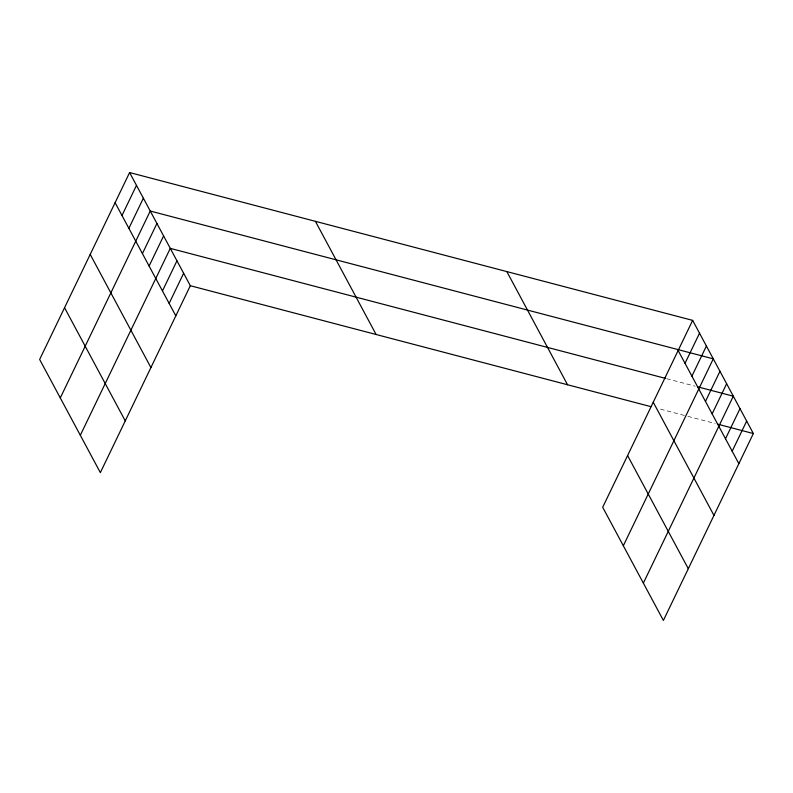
<?xml version="1.0" encoding="UTF-8"?>
<svg xmlns="http://www.w3.org/2000/svg" width="793" height="793" viewBox="0 0 793 793"><rect width="100%" height="100%" fill="white"/><g stroke="black" fill="none" stroke-linecap="round" stroke-linejoin="round"><path stroke-width="0.59" stroke-dasharray="3.96 2.97" d="M666.616 378.687L695.203 386.191M660.45 409.148L686.649 416.028M687.838 416.345L715.236 423.531"/><path stroke-width="1.19" d="M129.606 172.547L39.65 359.457L100.354 472.628L190.31 285.718L129.606 172.547L692.646 320.372L753.35 433.543L663.394 620.453L602.69 507.282L692.646 320.372M121.993 215.498L136.485 185.374M128.872 228.325L143.364 198.2M60.288 397.937L150.244 211.027L713.284 358.852L623.328 545.762M142.423 253.591L156.925 223.477M149.104 266.042L163.606 235.917M80.321 435.288L170.277 248.368L665.426 378.37M162.456 290.942L176.958 260.818M169.137 303.392L183.639 273.268M685.023 363.323L699.525 333.199M691.902 376.15L706.404 346.026M705.463 401.417L719.965 371.293M712.144 413.867L726.636 383.743M643.361 583.103L733.317 396.193L697.582 386.815M725.496 438.767L739.998 408.643M732.177 451.217L746.669 421.093M190.31 285.718L650.924 406.65M717.615 424.156L753.35 433.543M678.144 350.496L738.858 463.657M653.244 402.239L713.948 515.4M627.59 455.549L688.294 568.71M506.836 271.593L567.55 384.754M315.406 221.326L376.11 334.497M115.104 202.671L175.818 315.842M90.204 254.414L150.918 367.575M64.55 307.724L125.254 420.885"/></g></svg>
